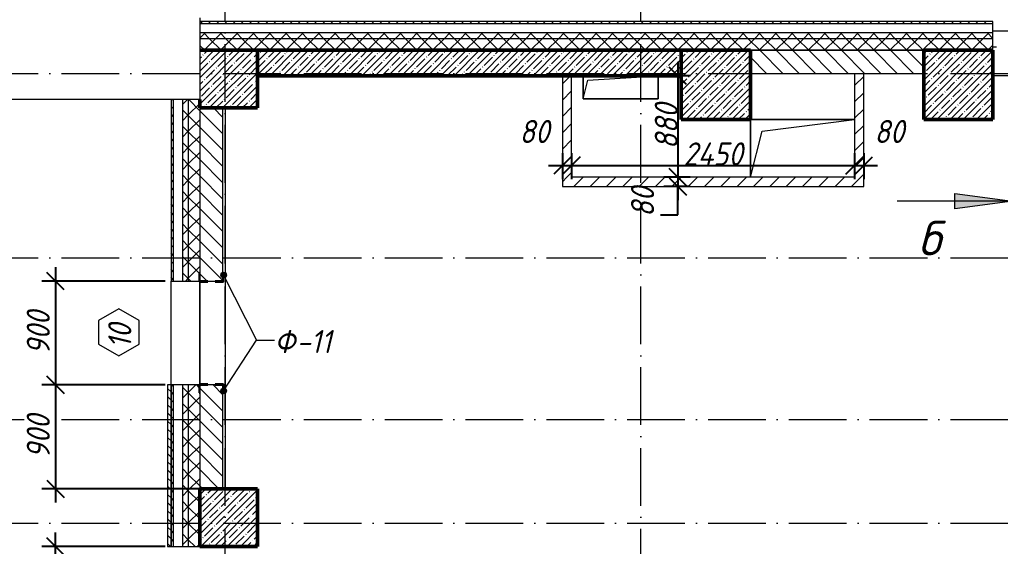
# Model space of a CAD drawing. Header units: millimetres. Extents: x -269418 to 201924, y -5890 to 98643.
# Drawn here: x -1671 to 6824, y 10900 to 15466 of the extents above; entities that cross this region are included whole.
import ezdxf

# ---------------------------------------------------------------- set-up
doc = ezdxf.new("R2010")
doc.units = ezdxf.units.MM
doc.linetypes.add('01 Штриховая _4 мм_', pattern=[600, 350, -250])
doc.linetypes.add('50_200_ШТРИХ_1Т_ш5_п1_п1_', pattern=[700, 500, -100, 0, -100])
for name, color, linetype, lineweight in [('A-ANNO-DIMS', 7, 'Continuous', 9), ('A-DETL', 7, 'Continuous', 9), ('A-FLOR', 7, 'Continuous', 9), ('A-GENM', 7, 'Continuous', 9), ('A-GENM-1', 7, 'Continuous', 25), ('A-GENM-IDEN', 7, 'Continuous', 9), ('A-GLAZ-IDEN', 7, 'Continuous', 9), ('A-WALL', 7, 'Continuous', 5), ('A-WALL-1', 7, 'Continuous', 9), ('A-WALL-3', 7, 'Continuous', 50), ('A-WALL-FNSH-1', 7, 'Continuous', 9), ('A-WALL-PATT-2', 7, 'Continuous', 5), ('G-ANNO-SYMB-1', 7, '01 Штриховая _4 мм_', 9), ('I-WALL', 7, 'Continuous', 5), ('S-COLS', 7, 'Continuous', 9), ('S-COLS-1', 7, 'Continuous', 5), ('S-COLS-2', 7, 'Continuous', 50), ('Оси-1', 7, '50_200_ШТРИХ_1Т_ш5_п1_п1_', 9)]:
    doc.layers.add(name, color=color, linetype=linetype, lineweight=lineweight)
for name, color, linetype, lineweight, true_color in [('A-WALL-2', 7, 'Continuous', 13, 0xce0000), ('A-WALL-FNSH-3', 7, 'Continuous', 13, 0x008000), ('A-WALL-PATT-1', 7, 'Continuous', 5, 0xce0000), ('A-WALL-PATT-3', 7, 'Continuous', 5, 0x008000)]:
    doc.layers.add(name, color=color, linetype=linetype, lineweight=lineweight, true_color=true_color)
doc.styles.add('ISOCPEUR_I_1', font='isocpeui.ttf', dxfattribs={"height": 300})
doc.styles.add('ISOCPEUR_I_2', font='isocpeui.ttf', dxfattribs={"width": 0.9, "height": 200})
doc.dimstyles.new('ISO-2_0_0_9К_СРЕДНИЙ_1', dxfattribs={"dimscale": 304.8, "dimtxt": 199.196235, "dimasz": 0.492126, "dimexe": 0.393701, "dimexo": 0, "dimgap": 0, "dimtad": 1, "dimdec": 0, "dimzin": 0, "dimdsep": 46, "dimtxsty": 'ISOCPEUR_I_2', "dimblk1": 'OBLIQUE', "dimblk2": 'OBLIQUE', "dimsah": 1, "dimcen": 0.09, "dimdle": 0.393701, "dimazin": 0, "dimtfac": 1, "dimtdec": 4, "dimtix": 1, "dimtmove": 1, "dimatfit": 3, "dimfxl": 1, "dimtvp": 1, "dimtolj": 1, "dimtzin": 0, "dimarcsym": 2})
doc.dimstyles.new('ISO-2_0_0_9К_СРЕДНИЙ_2', dxfattribs={"dimscale": 304.8, "dimtxt": 199.196235, "dimasz": 0.492126, "dimexe": 0.393701, "dimexo": 0, "dimgap": 0, "dimtad": 1, "dimdec": 0, "dimzin": 0, "dimdsep": 46, "dimtxsty": 'ISOCPEUR_I_2', "dimblk1": 'OBLIQUE', "dimblk2": 'OBLIQUE', "dimsah": 1, "dimcen": 0.09, "dimdle": 0.393701, "dimazin": 0, "dimtfac": 1, "dimtdec": 4, "dimtix": 1, "dimtmove": 0, "dimatfit": 3, "dimfxl": 1, "dimtvp": 1, "dimtolj": 1, "dimtzin": 0, "dimarcsym": 2})
doc.dimstyles.new('ISO-2_0_0_9К_СРЕДНИЙ_ФОН', dxfattribs={"dimscale": 304.8, "dimtxt": 199.196235, "dimasz": 0.492126, "dimexe": 0.393701, "dimexo": 0, "dimgap": 0.164042, "dimtad": 1, "dimdec": 0, "dimdsep": 46, "dimtxsty": 'ISOCPEUR_I_2', "dimblk1": 'OBLIQUE', "dimblk2": 'OBLIQUE', "dimsah": 1, "dimcen": 0.09, "dimdle": 0.393701, "dimazin": 0, "dimtfac": 1, "dimtdec": 4, "dimtix": 1, "dimtmove": 0, "dimatfit": 3, "dimfxl": 1, "dimtvp": 1, "dimtfill": 1, "dimtolj": 1, "dimtzin": 0, "dimarcsym": 2})
pattern_1 = [(135, (0, 0), (-35.35534, -35.35534), [])]
pattern_2 = [(45, (0, 0), (-70.71068, 70.71068), []), (135, (0, 0), (-70.71068, -70.71068), [])]
pattern_3 = [(135, (0, 0), (-70.7107, -70.7107), [])]
pattern_4 = [(45, (0, 0), (-70.7107, 70.7107), [])]

# ---------------------------------------------------------------- blocks, each defined once
blk = doc.blocks.new('парапет1 - парапет-18629556-АР1_1_Кладочный план 3 этажа')
at = {"layer": 'A-GENM'}
for p, q in [((-110, 15482.2), (-110, 14772.9)), ((-110, 14772.9), (-2411.1, 14772.9))]:
    blk.add_line(p, q, dxfattribs=at)
blk = doc.blocks.new('AR_Отверстие прямоугольное _в плите_ - AR_Отверстие прямоугольное _в плите_-24497279-АР1_1_Кладочный план 3 этажа')
at = {"layer": 'A-GENM'}
for p, q in [((-325, 100), (-325, -100)), ((-285, 60), (325, 100)), ((325, -100), (325, 100)), ((-325, -100), (-285, 60)), ((-325, -100), (325, -100))]:
    blk.add_line(p, q, dxfattribs=at)
blk = doc.blocks.new('AR_Отверстие прямоугольное _в плите_ - AR_Отверстие прямоугольное _в плите_-24531980-АР1_1_Кладочный план 3 этажа')
at = {"layer": 'A-GENM'}
for p, q in [((450, 250), (-450, 250)), ((-450, 250), (-450, -250)), ((-350, 150), (450, 250)), ((-450, -250), (-350, 150))]:
    blk.add_line(p, q, dxfattribs=at)
blk = doc.blocks.new('Фахверк_СКБ_Уголок - Ф-11_200х2500 h-28441216-АР1_1_Кладочный план 3 этажа')
at = {"layer": 'A-GENM-1'}
for p, q in [((200, 156), (125, 156)), ((125, 156), (125, 81)), ((131, 81), (131, 150)), ((131, 150), (200, 150)), ((200, 150), (200, 156)), ((125, 81), (131, 81)), ((131, 19), (125, 19)), ((125, 19), (125, -56)), ((131, -50), (131, 19)), ((125, -56), (200, -56)), ((200, -50), (131, -50)), ((200, -56), (200, -50))]:
    blk.add_line(p, q, dxfattribs=at)
blk = doc.blocks.new('Колонна_Несущая_Прямоугольное сечение - 600х600-V60-АР1_1_Кладочный план 3 этажа')
at = {"layer": 'S-COLS-1'}
h = blk.add_hatch(dxfattribs=at)
h.set_pattern_fill('FP_44', color=256, style=0, pattern_type=2)
h.set_pattern_definition([(45, (-4360, -14900), (-57.02463, 57.02463), []), (45, (-4302.975, -14900), (-57.02463, 57.02463), [100.806, -20.161, 3.353, -16.808])])
h.paths.add_polyline_path([(-300, -300), (300, -300), (300, 300), (-300, 300)], flags=0)
at = {"layer": 'S-COLS-2'}
for p, q in [((300, 300), (-300, 300)), ((-300, 300), (-300, -300)), ((300, -300), (300, 300)), ((-300, -300), (300, -300))]:
    blk.add_line(p, q, dxfattribs=at)
blk = doc.blocks.new('Колонна_Несущая_Прямоугольное сечение - 600х600-V61-АР1_1_Кладочный план 3 этажа')
at = {"layer": 'S-COLS-1'}
h = blk.add_hatch(dxfattribs=at)
h.set_pattern_fill('FP_45', color=256, style=0, pattern_type=2)
h.set_pattern_definition([(45, (-6460, -14900), (-57.02463, 57.02463), []), (45, (-6402.975, -14900), (-57.02463, 57.02463), [100.806, -20.161, 3.353, -16.808])])
h.paths.add_polyline_path([(-300, -300), (300, -300), (300, 300), (-300, 300)], flags=0)
at = {"layer": 'S-COLS-2'}
for p, q in [((300, 300), (-300, 300)), ((-300, 300), (-300, -300)), ((300, -300), (300, 300)), ((-300, -300), (300, -300))]:
    blk.add_line(p, q, dxfattribs=at)
blk = doc.blocks.new('Колонна_Несущая_Прямоугольное сечение - Вн_ЖБ_500х500-V93-АР1_1_Кладочный план 3 этажа')
at = {"layer": 'S-COLS-1'}
h = blk.add_hatch(dxfattribs=at)
h.set_pattern_fill('FP_79', color=256, style=0, pattern_type=2)
h.set_pattern_definition([(45, (-140, -14950), (-57.02463, 57.02463), []), (45, (-82.975, -14950), (-57.02463, 57.02463), [100.806, -20.161, 3.353, -16.808])])
h.paths.add_polyline_path([(-250, -250), (250, -250), (250, 250), (-250, 250), (-250, -177.1)], flags=0)
at = {"layer": 'S-COLS-2'}
for p, q in [((250, 250), (-250, 250)), ((250, -250), (250, 250)), ((-250, -177.1), (-250, -250)), ((-250, -250), (250, -250))]:
    blk.add_line(p, q, dxfattribs=at)
blk = doc.blocks.new('Колонна_Несущая_Прямоугольное сечение - Вн_ЖБ_500х500-V112-АР1_1_Кладочный план 3 этажа')
at = {"layer": 'S-COLS-1'}
h = blk.add_hatch(dxfattribs=at)
h.set_pattern_fill('FP_101', color=256, style=0, pattern_type=2)
h.set_pattern_definition([(45, (-140, -11150), (-57.0246, 57.0246), []), (45, (-82.975, -11150), (-57.0246, 57.0246), [100.806, -20.161, 3.353, -16.808])])
h.paths.add_polyline_path([(-250, -250), (250, -250), (250, 250), (-250, 250)], flags=0)
at = {"layer": 'S-COLS-2'}
for p, q in [((250, 250), (-250, 250)), ((-250, 250), (-250, -250)), ((250, -250), (250, 250)), ((-250, -250), (250, -250))]:
    blk.add_line(p, q, dxfattribs=at)
blk = doc.blocks.new('AAR_СКБ_Марка_Окна_Перемычка и проем - Марка проема-25443838-АР1_1_Кладочный план 3 этажа')
at = {"layer": 'A-GLAZ-IDEN'}
for p, q in [((-0.968, -0.984), (-1.986, -2.747)), ((1.067, -0.984), (-0.968, -0.984)), ((2.085, -2.747), (1.067, -0.984)), ((-1.986, -2.747), (-0.968, -4.509)), ((1.067, -4.509), (2.085, -2.747)), ((-0.968, -4.509), (1.067, -4.509))]:
    blk.add_line(p, q, dxfattribs=at)
blk = doc.blocks.new('_Oblique')
at = {"color": 0, "linetype": 'ByBlock', "lineweight": -2}
blk.add_line((-0.5, -0.5), (0.5, 0.5), dxfattribs=at)
blk = doc.blocks.new('DIMBLOCK320-АР1_1_Кладочный план 3 этажа')
at = {"layer": 'A-ANNO-DIMS', "color": 0, "lineweight": -2, "transparency": 16777216}
for p, q in [((4030.1, 15100), (4030.1, 13980)), ((4136.1, 14980), (3910.1, 14980)), ((4136.1, 14100), (3910.1, 14100))]:
    blk.add_line(p, q, dxfattribs=at)
at = {"layer": 'Defpoints', "color": 0, "transparency": 16777216}
for p in [(4136.1, 14980), (4030.1, 14100), (4136.1, 14100)]:
    blk.add_point(p, dxfattribs=at)
at = {"layer": 'A-ANNO-DIMS', "color": 0, "lineweight": -2, "transparency": 16777216, "xscale": 150, "yscale": 150, "zscale": 150}
for p, rotation in [((4030.1, 14980), 90), ((4030.1, 14100), 270)]:
    blk.add_blockref('_Oblique', p, dxfattribs=dict(at, rotation=rotation))
at = {"layer": 'A-ANNO-DIMS', "color": 0, "transparency": 16777216, "insert": (3930.1, 14540), "char_height": 200, "width": 455.087, "attachment_point": 5, "rotation": 90, "style": 'ISOCPEUR_I_2'}
blk.add_mtext('\\A1;880', dxfattribs=at)
blk = doc.blocks.new('DIMBLOCK321-АР1_1_Кладочный план 3 этажа')
at = {"layer": 'A-ANNO-DIMS', "color": 0, "lineweight": -2, "transparency": 16777216}
for p, q in [((4030.1, 14220), (4030.1, 13900)), ((4136.1, 14100), (3910.1, 14100)), ((4136.1, 14020), (3910.1, 14020)), ((4030.1, 13773.4), (4030.1, 14020)), ((3880.1, 13773.4), (4030.1, 13773.4))]:
    blk.add_line(p, q, dxfattribs=at)
at = {"layer": 'Defpoints', "color": 0, "transparency": 16777216}
for p in [(4030.1, 14020), (4136.1, 14100), (4136.1, 14020)]:
    blk.add_point(p, dxfattribs=at)
at = {"layer": 'A-ANNO-DIMS', "color": 0, "lineweight": -2, "transparency": 16777216, "xscale": 150, "yscale": 150, "zscale": 150}
for p, rotation in [((4030.1, 14100), 90), ((4030.1, 14020), 270)]:
    blk.add_blockref('_Oblique', p, dxfattribs=dict(at, rotation=rotation))
at = {"layer": 'A-ANNO-DIMS', "color": 0, "transparency": 16777216, "insert": (3624.8, 13755.1), "char_height": 200, "width": 303.391, "attachment_point": 1, "rotation": 90, "line_spacing_factor": 1.149209, "style": 'ISOCPEUR_I_2'}
blk.add_mtext('\\A1;80', dxfattribs=at)
blk = doc.blocks.new('DIMBLOCK322-АР1_1_Кладочный план 3 этажа')
at = {"layer": 'A-ANNO-DIMS', "color": 0, "lineweight": -2, "transparency": 16777216}
for p, q in [((3030, 14307.8), (3030, 14081.7)), ((3110, 14307.8), (3110, 14081.7)), ((2910, 14201.7), (3230, 14201.7))]:
    blk.add_line(p, q, dxfattribs=at)
at = {"layer": 'Defpoints', "color": 0, "transparency": 16777216}
for p in [(3030, 14307.8), (3110, 14307.8), (3110, 14201.7)]:
    blk.add_point(p, dxfattribs=at)
at = {"layer": 'A-ANNO-DIMS', "color": 0, "lineweight": -2, "transparency": 16777216, "xscale": 150, "yscale": 150, "zscale": 150, "rotation": 180}
blk.add_blockref('_Oblique', (3030, 14201.7), dxfattribs=at)
at = {"layer": 'A-ANNO-DIMS', "color": 0, "lineweight": -2, "transparency": 16777216, "xscale": 150, "yscale": 150, "zscale": 150}
blk.add_blockref('_Oblique', (3110, 14201.7), dxfattribs=at)
at = {"layer": 'A-ANNO-DIMS', "color": 0, "transparency": 16777216, "insert": (2658.2, 14596.4), "char_height": 200, "width": 303.391, "attachment_point": 1, "line_spacing_factor": 1.149209, "style": 'ISOCPEUR_I_2'}
blk.add_mtext('\\A1;80', dxfattribs=at)
blk = doc.blocks.new('DIMBLOCK323-АР1_1_Кладочный план 3 этажа')
at = {"layer": 'A-ANNO-DIMS', "color": 0, "lineweight": -2, "transparency": 16777216}
for p, q in [((3110, 14307.8), (3110, 14081.7)), ((5560, 14307.8), (5560, 14081.7)), ((2990, 14201.7), (5680, 14201.7))]:
    blk.add_line(p, q, dxfattribs=at)
at = {"layer": 'Defpoints', "color": 0, "transparency": 16777216}
for p in [(3110, 14307.8), (5560, 14307.8), (5560, 14201.7)]:
    blk.add_point(p, dxfattribs=at)
at = {"layer": 'A-ANNO-DIMS', "color": 0, "lineweight": -2, "transparency": 16777216, "xscale": 150, "yscale": 150, "zscale": 150, "rotation": 180}
blk.add_blockref('_Oblique', (3110, 14201.7), dxfattribs=at)
at = {"layer": 'A-ANNO-DIMS', "color": 0, "lineweight": -2, "transparency": 16777216, "xscale": 150, "yscale": 150, "zscale": 150}
blk.add_blockref('_Oblique', (5560, 14201.7), dxfattribs=at)
at = {"layer": 'A-ANNO-DIMS', "color": 0, "transparency": 16777216, "insert": (4335, 14301.7), "char_height": 200, "width": 625.17, "attachment_point": 5, "style": 'ISOCPEUR_I_2'}
blk.add_mtext('\\A1;2450', dxfattribs=at)
blk = doc.blocks.new('DIMBLOCK324-АР1_1_Кладочный план 3 этажа')
at = {"layer": 'A-ANNO-DIMS', "color": 0, "lineweight": -2, "transparency": 16777216}
for p, q in [((5560, 14307.8), (5560, 14081.7)), ((5640, 14307.8), (5640, 14081.7)), ((5440, 14201.7), (5760, 14201.7))]:
    blk.add_line(p, q, dxfattribs=at)
at = {"layer": 'Defpoints', "color": 0, "transparency": 16777216}
for p in [(5560, 14307.8), (5640, 14307.8), (5640, 14201.7)]:
    blk.add_point(p, dxfattribs=at)
at = {"layer": 'A-ANNO-DIMS', "color": 0, "lineweight": -2, "transparency": 16777216, "xscale": 150, "yscale": 150, "zscale": 150, "rotation": 180}
blk.add_blockref('_Oblique', (5560, 14201.7), dxfattribs=at)
at = {"layer": 'A-ANNO-DIMS', "color": 0, "lineweight": -2, "transparency": 16777216, "xscale": 150, "yscale": 150, "zscale": 150}
blk.add_blockref('_Oblique', (5640, 14201.7), dxfattribs=at)
at = {"layer": 'A-ANNO-DIMS', "color": 0, "transparency": 16777216, "insert": (5732, 14596.4), "char_height": 200, "width": 303.391, "attachment_point": 1, "line_spacing_factor": 1.149209, "style": 'ISOCPEUR_I_2'}
blk.add_mtext('\\A1;80', dxfattribs=at)
blk = doc.blocks.new('DIMBLOCK434-АР1_1_Кладочный план 3 этажа')
at = {"layer": 'A-ANNO-DIMS', "color": 0, "lineweight": -2, "transparency": 16777216}
for p, q in [((-1359.8, 8480), (-1359.8, 11020)), ((-410, 10900), (-1479.8, 10900)), ((-410, 8600), (-1479.8, 8600))]:
    blk.add_line(p, q, dxfattribs=at)
at = {"layer": 'Defpoints', "color": 0, "transparency": 16777216}
for p in [(-1359.8, 10900), (-410, 10900), (-410, 8600)]:
    blk.add_point(p, dxfattribs=at)
at = {"layer": 'A-ANNO-DIMS', "color": 0, "lineweight": -2, "transparency": 16777216, "xscale": 150, "yscale": 150, "zscale": 150}
for p, rotation in [((-1359.8, 10900), 90), ((-1359.8, 8600), 270)]:
    blk.add_blockref('_Oblique', p, dxfattribs=dict(at, rotation=rotation))
at = {"layer": 'A-ANNO-DIMS', "color": 0, "transparency": 16777216, "insert": (-1459.8, 9750), "char_height": 200, "width": 606.782, "attachment_point": 5, "rotation": 90, "style": 'ISOCPEUR_I_2'}
blk.add_mtext('\\A1;2300', dxfattribs=at)
blk = doc.blocks.new('DIMBLOCK435-АР1_1_Кладочный план 3 этажа')
at = {"layer": 'A-ANNO-DIMS', "color": 0, "lineweight": -2, "transparency": 16777216}
for p, q in [((-1359.8, 13320), (-1359.8, 12180)), ((-410, 13200), (-1479.8, 13200)), ((-410, 12300), (-1479.8, 12300))]:
    blk.add_line(p, q, dxfattribs=at)
at = {"layer": 'Defpoints', "color": 0, "transparency": 16777216}
for p in [(-410, 13200), (-1359.8, 12300), (-410, 12300)]:
    blk.add_point(p, dxfattribs=at)
at = {"layer": 'A-ANNO-DIMS', "color": 0, "lineweight": -2, "transparency": 16777216, "xscale": 150, "yscale": 150, "zscale": 150}
for p, rotation in [((-1359.8, 13200), 90), ((-1359.8, 12300), 270)]:
    blk.add_blockref('_Oblique', p, dxfattribs=dict(at, rotation=rotation))
at = {"layer": 'A-ANNO-DIMS', "color": 0, "transparency": 16777216, "insert": (-1509.8, 12750), "char_height": 200, "width": 455.087, "attachment_point": 5, "rotation": 90, "style": 'ISOCPEUR_I_2', "bg_fill": 3, "box_fill_scale": 1.1, "bg_fill_color": 256, "bg_fill_true_color": 13158600, "bg_fill_transparency": 0}
blk.add_mtext('\\A1;900', dxfattribs=at)
blk = doc.blocks.new('DIMBLOCK436-АР1_1_Кладочный план 3 этажа')
at = {"layer": 'A-ANNO-DIMS', "color": 0, "lineweight": -2, "transparency": 16777216}
for p, q in [((-1359.8, 12420), (-1359.8, 11280)), ((-410, 12300), (-1479.8, 12300)), ((-110, 11400), (-1479.8, 11400))]:
    blk.add_line(p, q, dxfattribs=at)
at = {"layer": 'Defpoints', "color": 0, "transparency": 16777216}
for p in [(-410, 12300), (-1359.8, 11400), (-110, 11400)]:
    blk.add_point(p, dxfattribs=at)
at = {"layer": 'A-ANNO-DIMS', "color": 0, "lineweight": -2, "transparency": 16777216, "xscale": 150, "yscale": 150, "zscale": 150}
for p, rotation in [((-1359.8, 12300), 90), ((-1359.8, 11400), 270)]:
    blk.add_blockref('_Oblique', p, dxfattribs=dict(at, rotation=rotation))
at = {"layer": 'A-ANNO-DIMS', "color": 0, "transparency": 16777216, "insert": (-1509.8, 11850), "char_height": 200, "width": 455.087, "attachment_point": 5, "rotation": 90, "style": 'ISOCPEUR_I_2', "bg_fill": 3, "box_fill_scale": 1.1, "bg_fill_color": 256, "bg_fill_true_color": 13158600, "bg_fill_transparency": 0}
blk.add_mtext('\\A1;900', dxfattribs=at)
blk = doc.blocks.new('Разрез - Концевая часть разреза пр_-17661887-АР1_1_Кладочный план 3 этажа')
at = {"layer": 'G-ANNO-SYMB-1'}
for points in [[(0, 0.5), (0, -0.5), (-9, -0.5), (-9, 0.5)], [(-6.292, -5.5), (-7.609, -5.5), (-6.95, -0.5)]]:
    blk.add_hatch(color=256, dxfattribs=at).paths.add_polyline_path(points, flags=0)
for p, q in [((0, 0.5), (-9, 0.5)), ((-9, 0.5), (-9, -0.5)), ((0, -0.5), (0, 0.5)), ((-9, -0.5), (0, -0.5)), ((-6.95, -0.5), (-7.609, -5.5)), ((-6.95, -0.5), (-6.95, -10.5)), ((-6.292, -5.5), (-6.95, -0.5)), ((-7.609, -5.5), (-6.292, -5.5))]:
    blk.add_line(p, q, dxfattribs=at)

msp = doc.modelspace()

# ---------------------------------------------------------------- hatches: boundary and pattern name
at = {"layer": 'A-GENM-IDEN'}
h = msp.add_hatch(color=256, dxfattribs=at)
edge = h.paths.add_edge_path(flags=0)
edge.add_arc((96, 13252.3), 25, 0, 360)
h = msp.add_hatch(color=256, dxfattribs=at)
edge = h.paths.add_edge_path(flags=0)
edge.add_arc((96, 12247.7), 25, 0, 360)
at = {"layer": 'A-WALL-PATT-1'}
h = msp.add_hatch(dxfattribs=at)
h.set_pattern_fill('FP_1', color=256, style=0, pattern_type=2)
h.set_pattern_definition(pattern_3)
h.paths.add_polyline_path([(6160, 15000), (6160, 15200), (4660, 15200), (4660, 15000), (5640, 15000)], flags=0)
h = msp.add_hatch(dxfattribs=at)
h.set_pattern_fill('FP_1', color=256, style=0, pattern_type=2)
h.set_pattern_definition(pattern_3)
h.paths.add_polyline_path([(90, 11400), (90, 12300), (-110, 12300), (-110, 11400), (-41, 11400)], flags=0)
h.paths.add_polyline_path([(21, 13200), (90, 13200), (90, 14700), (-110, 14700), (-110, 13200), (-41, 13200)], flags=0)
at = {"layer": 'A-WALL-PATT-2'}
h = msp.add_hatch(dxfattribs=at)
h.set_pattern_fill('FP_3', color=256, style=0, pattern_type=2)
h.set_pattern_definition(pattern_1)
h.paths.add_polyline_path([(12880, 15206), (12880, 15430), (14603, 15430), (14602.1, 15444.9), (14599.6, 15448), (14596, 15449.8), (14594, 15450), (12860, 15450), (12860.5, 15206), (12861.2, 15206)], flags=0)
h.paths.add_polyline_path([(9160, 15206), (9180, 15206), (9180, 15430), (9740, 15430), (9740, 15206), (9760, 15206), (9760, 15450), (9160, 15450), (9160, 15231.7)], flags=0)
h.paths.add_polyline_path([(8258.8, 15206), (8260, 15206), (8260, 15450), (7660, 15450), (7660, 15430), (8240, 15430), (8240, 15206)], flags=0)
h.paths.add_polyline_path([(31431.1, 15430), (32110, 15430), (32110, 15450), (29980.1, 15449.1), (29977, 15446.6), (29975.2, 15443), (29975, 15441), (29975.2, 15430), (30077.3, 15430)], flags=0)
h.paths.add_polyline_path([(41930, 15430), (41930, 15450), (36310, 15450), (36310, 15430), (40908.1, 15430)], flags=0)
h.paths.add_polyline_path([(35410, 15430), (35410, 15450), (33010, 15450), (33010, 15430), (34138.8, 15430)], flags=0)
h.paths.add_polyline_path([(29344.8, 15430), (29345, 15430), (29344.1, 15444.9), (29341.6, 15448), (29338, 15449.8), (29336, 15450), (27824.2, 15450), (27824.2, 15430), (28723.4, 15430)], flags=0)
h.paths.add_polyline_path([(27761.2, 15430), (27761.2, 15450), (27099.2, 15450), (27099.2, 15430)], flags=0)
h.paths.add_polyline_path([(27036.2, 15430), (27036.2, 15450), (25479.9, 15449.1), (25476.8, 15446.6), (25475, 15443), (25474.8, 15441), (25475, 15430), (26015.7, 15430)], flags=0)
h.paths.add_polyline_path([(24544.6, 15430), (24544.8, 15430), (24543.9, 15444.9), (24541.4, 15448), (24537.8, 15449.8), (24535.8, 15450), (19958.1, 15449.1), (19955, 15446.6), (19953.2, 15443), (19953, 15437.5), (19953, 15430), (20600.3, 15430)], flags=0)
h.paths.add_polyline_path([(19323, 15430), (19322.1, 15444.9), (19319.6, 15448), (19316, 15449.8), (19314, 15450), (14788.1, 15449.1), (14785, 15446.6), (14783.2, 15443), (14783, 15432), (14783, 15430), (17892.6, 15430)], flags=0)
h.paths.add_polyline_path([(6760, 15430), (6760, 15450), (-110, 15450), (-110, 15430), (4354.1, 15430)], flags=0)
h = msp.add_hatch(dxfattribs=at)
h.set_pattern_fill('FP_2', color=256, style=0, pattern_type=2)
h.set_pattern_definition(pattern_2)
h.paths.add_polyline_path([(42060, 15300), (42060, 15350), (36310, 15350), (36310, 15300), (40908.1, 15300)], flags=0)
h.paths.add_polyline_path([(33010, 15300), (35410, 15300), (35410, 15350), (33010, 15350)], flags=0)
h.paths.add_polyline_path([(31805.2, 15300), (32110, 15300), (32110, 15350), (27824.2, 15350), (27824.2, 15300), (31431.1, 15300)], flags=0)
h.paths.add_polyline_path([(27761.2, 15300), (27761.2, 15350), (27099.2, 15350), (27099.2, 15300)], flags=0)
h.paths.add_polyline_path([(27036.2, 15300), (27036.2, 15350), (12880, 15350), (12880, 15300), (26015.7, 15300)], flags=0)
h.paths.add_polyline_path([(9740, 15300), (9740, 15350), (9180, 15350), (9180, 15300)], flags=0)
h.paths.add_polyline_path([(7960, 15300), (8240, 15300), (8240, 15350), (7660, 15350), (7660, 15300)], flags=0)
h.paths.add_polyline_path([(-45.9, 15300), (6760, 15300), (6760, 15350), (-110, 15350), (-110, 15300)], flags=0)
h = msp.add_hatch(dxfattribs=at)
h.set_pattern_fill('FP_2', color=256, style=0, pattern_type=2)
h.set_pattern_definition(pattern_2)
h.paths.add_polyline_path([(39554.2, 15200), (42160, 15200), (42160, 15300), (36310, 15300), (36310.5, 15206), (36379, 15206), (36379, 15200), (36846.5, 15200)], flags=0)
h.paths.add_polyline_path([(35341, 15200), (35341, 15206), (35410, 15206), (35410, 15300), (33010, 15300), (33010, 15200), (34138.8, 15200)], flags=0)
h.paths.add_polyline_path([(31431.1, 15200), (32110, 15200), (32110, 15300), (27824.2, 15300), (27824.2, 15263), (27830.2, 15263), (27830.2, 15200), (30610, 15200)], flags=0)
h.paths.add_polyline_path([(27093.2, 15200), (27767.2, 15200), (27767.2, 15206), (27785.5, 15206), (27785.5, 15215), (27761.2, 15215), (27761.2, 15300), (27099.2, 15300), (27099.2, 15215), (27074.2, 15215), (27074.9, 15206), (27093.2, 15206)], flags=0)
h.paths.add_polyline_path([(27030.2, 15200), (27030.2, 15263), (27036.2, 15263), (27036.2, 15300), (12880, 15300), (12880, 15206), (12929, 15206), (12929, 15200), (26692.6, 15200)], flags=0)
h.paths.add_polyline_path([(8191, 15200), (8191, 15206), (8240, 15206), (8240, 15300), (7660, 15300), (7660, 15206), (7729, 15206), (7729, 15200), (7960, 15200)], flags=0)
h.paths.add_polyline_path([(9691, 15200), (9691, 15206), (9740, 15206), (9740, 15300), (9180, 15300), (9180, 15206), (9229, 15206), (9229, 15200)], flags=0)
h.paths.add_polyline_path([(6160, 15200), (6760, 15200), (6760, 15300), (-110, 15300), (-110, 15200), (4660, 15200)], flags=0)
h.paths.add_polyline_path([(27796.9, 15206), (27824.2, 15206), (27824.2, 15215), (27796.2, 15215), (27796.9, 15210)], flags=0)
h.paths.add_polyline_path([(27036.2, 15206), (27063.5, 15206), (27063.5, 15215), (27036.2, 15215), (27036.2, 15210)], flags=0)
h = msp.add_hatch(dxfattribs=at)
h.set_pattern_fill('FP_4', color=256, style=0, pattern_type=2)
h.set_pattern_definition([(45, (0, 0), (-57.02463, 57.02463), []), (45, (57.025, 0), (-57.02463, 57.02463), [100.806, -20.161, 3.353, -16.808])])
h.paths.add_polyline_path([(1646.4, 14980), (4060, 14980), (4060, 15200), (390, 15200), (390, 14980)], flags=0)
h = msp.add_hatch(dxfattribs=at)
h.set_pattern_fill('FP_3', color=256, style=0, pattern_type=2)
h.set_pattern_definition(pattern_1)
h.paths.add_polyline_path([(-360, -330), (-340, -330), (-340, 5220), (-360, 5220), (-360, -250)], flags=0)
h.paths.add_polyline_path([(-360, 7320), (-340, 7320), (-340, 8600), (-360, 8600), (-360, 8081.9)], flags=0)
h.paths.add_polyline_path([(-340, 10900), (-340, 12300), (-360, 12300), (-360, 10900)], flags=0)
h.paths.add_polyline_path([(-360, 13200), (-340, 13200), (-340, 14772.9), (-360, 14772.9), (-360, 13801.8)], flags=0)
h = msp.add_hatch(dxfattribs=at)
h.set_pattern_fill('FP_2', color=256, style=0, pattern_type=2)
h.set_pattern_definition(pattern_2)
h.paths.add_polyline_path([(-210, -200), (-210, 5220), (-260, 5220), (-260, -200)], flags=0)
h.paths.add_polyline_path([(-260, 7320), (-210, 7320), (-210, 8600), (-260, 8600), (-260, 8081.9)], flags=0)
h.paths.add_polyline_path([(-260, 10900), (-210, 10900), (-210, 12300), (-260, 12300)], flags=0)
h.paths.add_polyline_path([(-260, 13200), (-210, 13200), (-210, 14772.9), (-260, 14772.9), (-260, 13801.8)], flags=0)
h = msp.add_hatch(dxfattribs=at)
h.set_pattern_fill('FP_2', color=256, style=0, pattern_type=2)
h.set_pattern_definition(pattern_2)
h.paths.add_polyline_path([(-110, -100), (-110, 5220), (-210, 5220), (-210, -100)], flags=0)
h.paths.add_polyline_path([(-210, 7320), (-110, 7320), (-110, 8531), (-116, 8531), (-116, 8600), (-210, 8600), (-210, 8081.9)], flags=0)
h.paths.add_polyline_path([(-110, 10900), (-110, 12231), (-116, 12231), (-116, 12300), (-210, 12300), (-210, 10900)], flags=0)
h.paths.add_polyline_path([(-210, 13200), (-116, 13200.5), (-116, 13269), (-110, 13269), (-110, 14772.9), (-210, 14772.9), (-210, 13801.8)], flags=0)
h = msp.add_hatch(dxfattribs=at)
h.set_pattern_fill('FP_3', color=256, style=0, pattern_type=2)
h.set_pattern_definition(pattern_1)
h.paths.add_polyline_path([(-390, 10900), (-360, 10900), (-360, 12300), (-390, 12300)], flags=0)
at = {"layer": 'A-WALL-PATT-3'}
h = msp.add_hatch(dxfattribs=at)
h.set_pattern_fill('FP_5', color=256, style=0, pattern_type=2)
h.set_pattern_definition(pattern_4)
h.paths.add_polyline_path([(3030, 14100), (3110, 14100), (3110, 14980), (3030, 14980)], flags=0)
h = msp.add_hatch(dxfattribs=at)
h.set_pattern_fill('FP_5', color=256, style=0, pattern_type=2)
h.set_pattern_definition(pattern_4)
h.paths.add_polyline_path([(5640, 14020), (5640, 15000), (5560, 15000), (5560, 14020)], flags=0)
h = msp.add_hatch(dxfattribs=at)
h.set_pattern_fill('FP_5', color=256, style=0, pattern_type=2)
h.set_pattern_definition(pattern_4)
h.paths.add_polyline_path([(4354.1, 14020), (5560, 14020), (5560, 14100), (3030, 14100), (3030, 14020)], flags=0)

# ---------------------------------------------------------------- linework, layer by layer
at = {"layer": 'A-DETL'}
for p, q in [((6760, 15350), (-110, 15350)), ((-260, 14772.9), (-260, 13200)), ((-260, 12300), (-260, 10900))]:
    msp.add_line(p, q, dxfattribs=at)
at = {"layer": 'A-FLOR'}
for p, q in [((3210, 14780), (3210, 14980)), ((3860, 14980), (3860, 14780)), ((3860, 14780), (3210, 14780)), ((4660, 14600), (5560, 14600)), ((4660, 14100), (4660, 14600))]:
    msp.add_line(p, q, dxfattribs=at)
at = {"layer": 'A-GENM-IDEN'}
for p, q in [((96, 13252.3), (381.7, 12687.9)), ((96, 12247.7), (381.7, 12687.9)), ((381.7, 12687.9), (535.9, 12687.9)), ((381.7, 12687.9), (535.9, 12687.9))]:
    msp.add_line(p, q, dxfattribs=at)
for centre in [(96, 13252.3), (96, 12247.7)]:
    msp.add_circle(centre, 25, dxfattribs=at)
at = {"layer": 'A-WALL'}
for p, q in [((6760, 15430), (-110, 15430)), ((6760, 15300), (-110, 15300)), ((-340, 14772.9), (-340, 13200)), ((-210, 14772.9), (-210, 13200)), ((-340, 12300), (-340, 10900)), ((-210, 12300), (-210, 10900))]:
    msp.add_line(p, q, dxfattribs=at)
at = {"layer": 'A-WALL-1'}
for p, q in [((6760, 15200), (6760, 15430)), ((390, 15200), (4060, 15200)), ((4660, 15200), (6160, 15200)), ((-360, 12300), (-360, 13200)), ((-340, 13200), (-116, 13200)), ((-110, 13194), (-110, 12306)), ((-116, 12300), (-340, 12300)), ((-340, 10900), (-110, 10900))]:
    msp.add_line(p, q, dxfattribs=at)
at = {"layer": 'A-WALL-2'}
for p, q in [((6160, 15200), (4660, 15200)), ((4660, 15000), (6160, 15000)), ((-110, 14700), (-110, 13269)), ((90, 13269), (90, 14700)), ((-41, 13200), (21, 13200)), ((21, 12300), (-41, 12300)), ((-110, 12231), (-110, 11400)), ((90, 11400), (90, 12231))]:
    msp.add_line(p, q, dxfattribs=at)
at = {"layer": 'A-WALL-3'}
for p, q in [((4060, 15200), (390, 15200)), ((390, 14980), (4060, 14980))]:
    msp.add_line(p, q, dxfattribs=at)
at = {"layer": 'A-WALL-FNSH-1'}
for p, q in [((6760, 15450), (-110, 15450)), ((6760, 15430), (6760, 15450)), ((-360, 14772.9), (-360, 13200)), ((-360, 13200), (-340, 13200)), ((-390, 12300), (-390, 10900)), ((-340, 12300), (-390, 12300)), ((-360, 12300), (-360, 10900)), ((-360, 10900), (-360, 12300)), ((-390, 10900), (-360, 10900)), ((-360, 10900), (-340, 10900))]:
    msp.add_line(p, q, dxfattribs=at)
at = {"layer": 'A-WALL-FNSH-3'}
for p, q in [((3030, 14980), (3030, 14020)), ((3110, 14100), (3110, 14980)), ((5560, 15000), (5560, 14100)), ((5640, 14020), (5640, 15000)), ((3030, 14020), (5640, 14020)), ((5560, 14100), (3110, 14100))]:
    msp.add_line(p, q, dxfattribs=at)
at = {"layer": 'I-WALL'}
for p, q in [((6760, 15370), (7660, 15370)), ((6760, 15230), (6790, 15230)), ((7660, 14980), (6760, 14980)), ((110, 14700), (110, 11400)), ((-110, 12306), (-110, 13194))]:
    msp.add_line(p, q, dxfattribs=at)
at = {"layer": 'Оси-1'}
for p, q in [((110, -4150), (110, 28636.9)), ((3710, -4150), (3710, 28636.9)), ((-6210, 15000), (125951.6, 15000)), ((-6210, 13400), (125951.6, 13400)), ((-6210, 12000), (125951.6, 12000)), ((-6210, 11100), (125951.6, 11100))]:
    msp.add_line(p, q, dxfattribs=at)

# ---------------------------------------------------------------- block references
at = {"layer": 'A-GENM'}
for name, p in [('парапет1 - парапет-18629556-АР1_1_Кладочный план 3 этажа', (0, 0)), ('AR_Отверстие прямоугольное _в плите_ - AR_Отверстие прямоугольное _в плите_-24497279-АР1_1_Кладочный план 3 этажа', (3535, 14880)), ('AR_Отверстие прямоугольное _в плите_ - AR_Отверстие прямоугольное _в плите_-24531980-АР1_1_Кладочный план 3 этажа', (5110, 14350))]:
    msp.add_blockref(name, p, dxfattribs=at)
at = {"layer": 'A-GENM-1'}
for p, rotation in [((40, 13069), 89.99999999999991), ((-60, 12431), 269.9999999999999)]:
    msp.add_blockref('Фахверк_СКБ_Уголок - Ф-11_200х2500 h-28441216-АР1_1_Кладочный план 3 этажа', p, dxfattribs=dict(at, rotation=rotation))
at = {"layer": 'A-GLAZ-IDEN', "xscale": 99.99999999999993, "yscale": 99.99999999999993, "zscale": 99.99999999999993, "rotation": 90.00000000000001}
msp.add_blockref('AAR_СКБ_Марка_Окна_Перемычка и проем - Марка проема-25443838-АР1_1_Кладочный план 3 этажа', (-1086.4, 12750), dxfattribs=at)
at = {"layer": 'G-ANNO-SYMB-1', "extrusion": (0, 0, -1), "xscale": 99.99999999999993, "yscale": 99.99999999999993, "zscale": 99.99999999999993, "rotation": 90.00000000000001}
msp.add_blockref('Разрез - Концевая часть разреза пр_-17661887-АР1_1_Кладочный план 3 этажа', (-6978.7, 14587.3), dxfattribs=at)
at = {"layer": 'S-COLS'}
for name, p in [('Колонна_Несущая_Прямоугольное сечение - Вн_ЖБ_500х500-V93-АР1_1_Кладочный план 3 этажа', (140, 14950)), ('Колонна_Несущая_Прямоугольное сечение - 600х600-V60-АР1_1_Кладочный план 3 этажа', (4360, 14900)), ('Колонна_Несущая_Прямоугольное сечение - 600х600-V61-АР1_1_Кладочный план 3 этажа', (6460, 14900)), ('Колонна_Несущая_Прямоугольное сечение - Вн_ЖБ_500х500-V112-АР1_1_Кладочный план 3 этажа', (140, 11150))]:
    msp.add_blockref(name, p, dxfattribs=at)

# ---------------------------------------------------------------- texts
at = {"layer": 'A-GENM-IDEN', "char_height": 200, "attachment_point": 1, "style": 'ISOCPEUR_I_2'}
for s, insert, width in [('\\fISOCPEUR|b0|i1|c204|p34|;\\W.9;Ф', (535.9, 12775.5), 230.886), ('\\fISOCPEUR|b0|i1|c204|p34|;\\W.9;Ф', (535.9, 12775.5), 230.886), ('-11', (726.4, 12775.5), 389.62), ('-11', (726.4, 12775.5), 389.62)]:
    msp.add_mtext(s, dxfattribs=dict(at, insert=insert, width=width))
at = {"layer": 'A-GLAZ-IDEN', "insert": (-903.8, 12616.1), "char_height": 200, "width": 274.177, "attachment_point": 1, "rotation": 90, "style": 'ISOCPEUR_I_2'}
msp.add_mtext('10', dxfattribs=at)
at = {"layer": 'G-ANNO-SYMB-1', "insert": (6109.6, 13722.5), "char_height": 300, "width": 256.54, "attachment_point": 1, "style": 'ISOCPEUR_I_1'}
msp.add_mtext('\\fISOCPEUR|b0|i1|c204|p34|;б', dxfattribs=at)

# ---------------------------------------------------------------- dimensions: what is measured, and where the dimension line sits
at = {"layer": 'A-ANNO-DIMS'}
for base, p1, p2, override, picture, middle in [((4030.1, 14100), (4136.1, 14980), (4136.1, 14100), {"dimpost": '<>', "dimfxl": 880}, 'DIMBLOCK320-АР1_1_Кладочный план 3 этажа', (3930.1, 14540)), ((-1359.8, 10900), (-410, 8600), (-410, 10900), {"dimpost": '<>', "dimfxl": 2300}, 'DIMBLOCK434-АР1_1_Кладочный план 3 этажа', (-1459.8, 9750))]:
    dim = msp.add_linear_dim(base=base, p1=p1, p2=p2, angle=90, dimstyle='ISO-2_0_0_9К_СРЕДНИЙ_2', override=override, dxfattribs=at)
    dim.commit()
    dim.dimension.update_dxf_attribs({"geometry": picture, "text_midpoint": middle})
for base, p1, p2, picture, middle in [((3110, 14201.7), (3030, 14307.8), (3110, 14307.8), 'DIMBLOCK322-АР1_1_Кладочный план 3 этажа', (2809.9, 14329.7)), ((5640, 14201.7), (5560, 14307.8), (5640, 14307.8), 'DIMBLOCK324-АР1_1_Кладочный план 3 этажа', (5883.7, 14329.7))]:
    dim = msp.add_linear_dim(base=base, p1=p1, p2=p2, dimstyle='ISO-2_0_0_9К_СРЕДНИЙ_1', override={"dimpost": '<>', "dimfxl": 80}, dxfattribs=at)
    dim.commit()
    dim.dimension.update_dxf_attribs({"geometry": picture, "text_midpoint": middle, "dimtype": 160})
dim = msp.add_linear_dim(base=(5560, 14201.7), p1=(3110, 14307.8), p2=(5560, 14307.8), dimstyle='ISO-2_0_0_9К_СРЕДНИЙ_2', override={"dimpost": '<>', "dimfxl": 2450.00014}, dxfattribs=at)
dim.commit()
dim.dimension.update_dxf_attribs({"geometry": 'DIMBLOCK323-АР1_1_Кладочный план 3 этажа', "text_midpoint": (4335, 14301.7)})
dim = msp.add_linear_dim(base=(4030.1, 14020), p1=(4136.1, 14100), p2=(4136.1, 14020), angle=90, dimstyle='ISO-2_0_0_9К_СРЕДНИЙ_1', override={"dimpost": '<>', "dimfxl": 80}, dxfattribs=at)
dim.commit()
dim.dimension.update_dxf_attribs({"geometry": 'DIMBLOCK321-АР1_1_Кладочный план 3 этажа', "text_midpoint": (3902.1, 13773.4), "dimtype": 160, "text_rotation": 90})

# ---------------------------------------------------------------- next in the draw order: dimensions: what is measured, and where the dimension line sits
dim = msp.add_linear_dim(base=(-1359.8, 12300), p1=(-410, 13200), p2=(-410, 12300), angle=90, dimstyle='ISO-2_0_0_9К_СРЕДНИЙ_ФОН', override={"dimpost": '<>', "dimfxl": 900}, dxfattribs=at)
dim.commit()
dim.dimension.update_dxf_attribs({"geometry": 'DIMBLOCK435-АР1_1_Кладочный план 3 этажа', "text_midpoint": (-1509.8, 12750)})

# ---------------------------------------------------------------- next in the draw order: dimensions: what is measured, and where the dimension line sits
dim = msp.add_linear_dim(base=(-1359.8, 11400), p1=(-410, 12300), p2=(-110, 11400), angle=90, dimstyle='ISO-2_0_0_9К_СРЕДНИЙ_ФОН', override={"dimpost": '<>', "dimfxl": 948.683316}, dxfattribs=at)
dim.commit()
dim.dimension.update_dxf_attribs({"geometry": 'DIMBLOCK436-АР1_1_Кладочный план 3 этажа', "text_midpoint": (-1509.8, 11850)})

doc.saveas('drawing.dxf')
